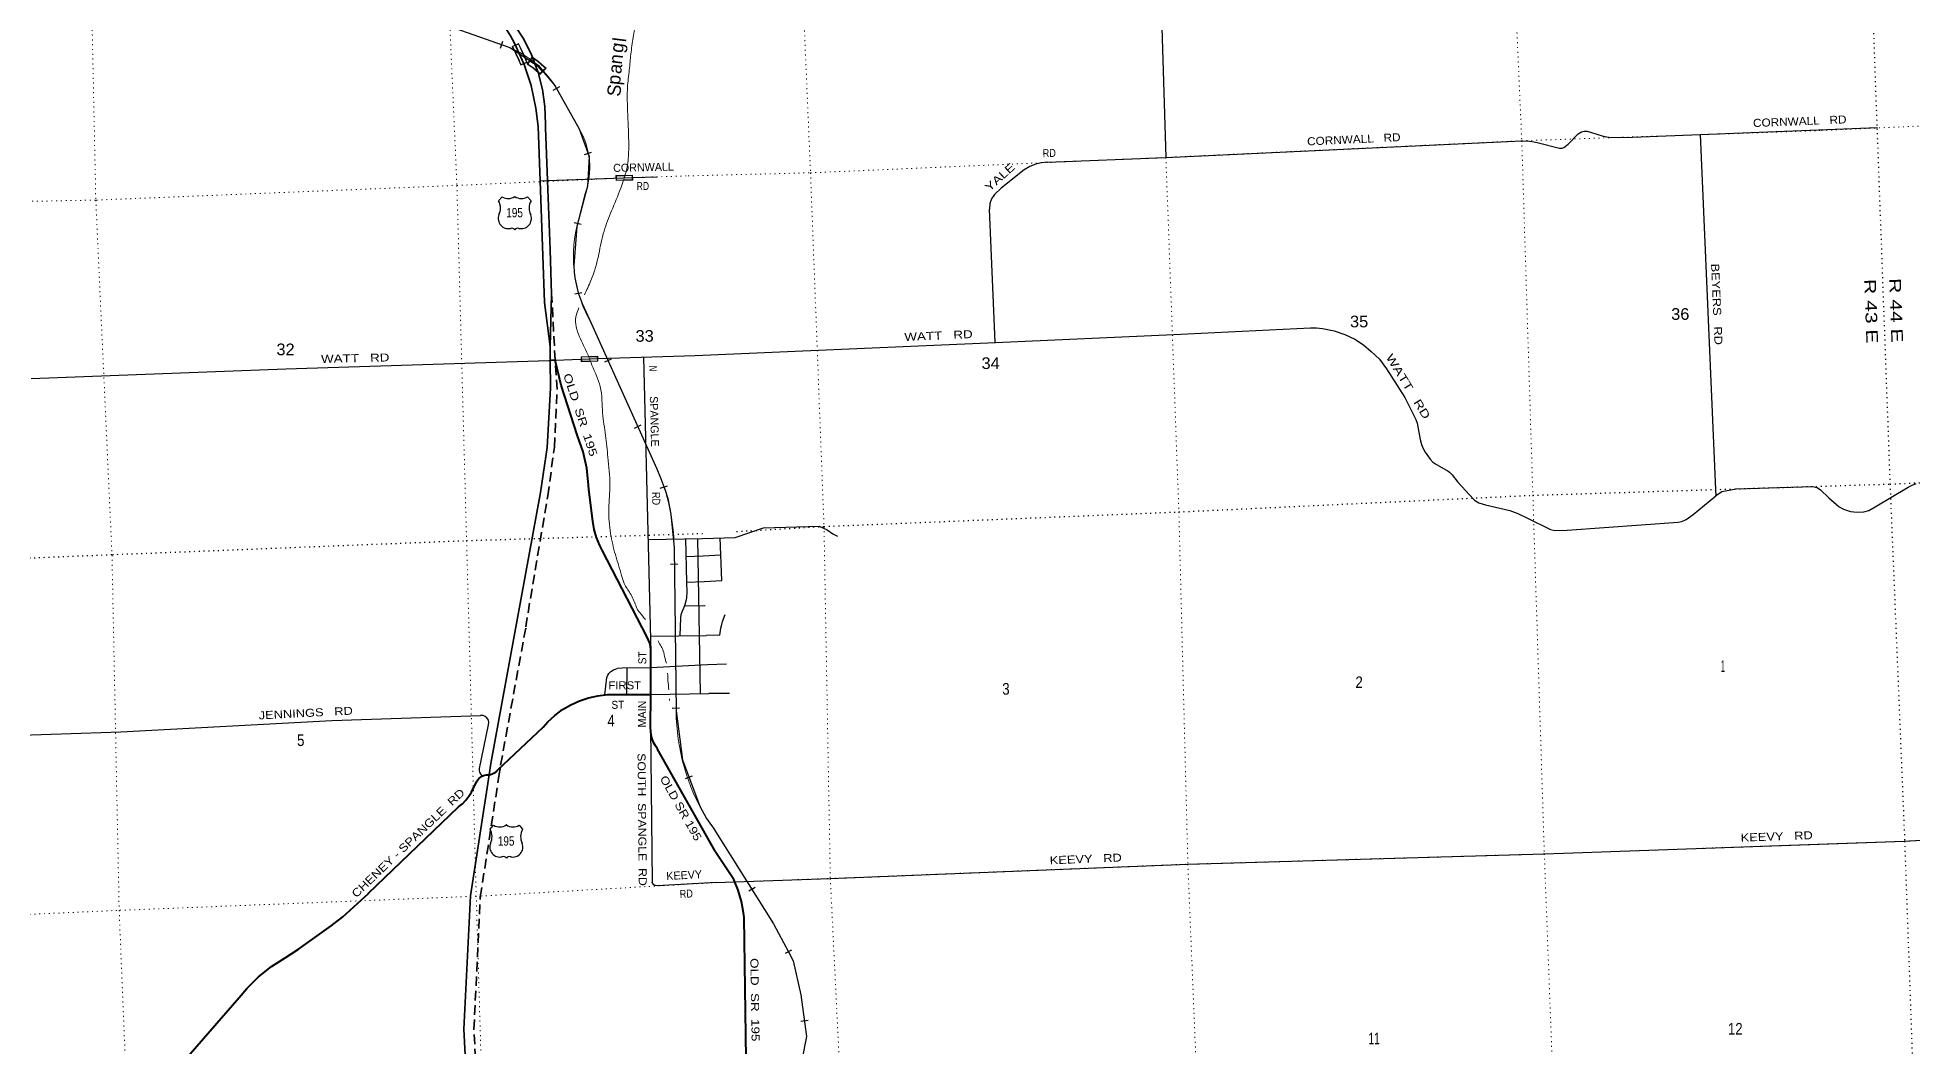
# Model space of a CAD drawing. Header units: feet. Extents: x 745759 to 1002271, y -170898 to 32007.
# Drawn here: x 892041 to 920154, y -13748 to 1380 of the extents above; entities that cross this region are included whole.
import ezdxf
from ezdxf.enums import TextEntityAlignment as Align

# ---------------------------------------------------------------- set-up
doc = ezdxf.new("R2010")
doc.units = ezdxf.units.FT
doc.header["$LTSCALE"] = 48
doc.linetypes.add('DOTTED', pattern=[1.5, 0.3, -1.2])
doc.linetypes.add('MEDIUM_DASHED', pattern=[4.5, 3, -1.5])
for name, color, linetype, lineweight in [('16', 7, 'Continuous', 25), ('20', 7, 'Continuous', 35), ('26', 7, 'Continuous', 40), ('29', 7, 'Continuous', 25), ('31', 7, 'Continuous', 13), ('34', 7, 'Continuous', 13), ('39', 7, 'Continuous', 13), ('49', 7, 'MEDIUM_DASHED', 35), ('57', 7, 'Continuous', 13), ('6', 7, 'DOTTED', 25), ('7', 7, 'DOTTED', 13)]:
    doc.layers.add(name, color=color, linetype=linetype, lineweight=lineweight)
for name, color, linetype in [('27', 7, 'Continuous'), ('30', 7, 'Continuous'), ('41', 7, 'Continuous')]:
    doc.layers.add(name, color=color, linetype=linetype)

msp = doc.modelspace()

# ---------------------------------------------------------------- linework, layer by layer
at = {"layer": '16'}
for p, q in [((898954.26, -1069.21), (899005.57, -1010.45)), ((899197.33, -1004.48), (899197.05, -1004.68)), ((899389.42, -1010.36), (899440.81, -1069.21)), ((898827.51, -10490.29), (898878.82, -10431.53)), ((899070.58, -10425.56), (899070.3, -10425.76)), ((899262.67, -10431.44), (899314.06, -10490.29))]:
    msp.add_line(p, q, dxfattribs=at)
for centre, radius, start, end in [((898761.28, -1179.84), 222.05, 332.97043, 29.75871), ((899096.65, -852.79), 182.07, 239.97227, 303.45418), ((899298.43, -853.29), 181.52, 236.33975, 300.08743), ((899298.42, -852.79), 182.07, 236.54582, 236.59441), ((899633.78, -1179.84), 222.05, 150.24129, 207.02957), ((899100.47, -1334.74), 151.42, 159.09177, 283.81923), ((899294.59, -1334.74), 151.42, 256.18077, 20.90823), ((898634.53, -10600.92), 222.05, 332.97043, 29.75871), ((898969.9, -10273.87), 182.07, 239.97227, 303.45418), ((899171.68, -10274.37), 181.52, 236.33975, 300.08743), ((899171.67, -10273.87), 182.07, 236.54582, 236.59441), ((899507.03, -10600.92), 222.05, 150.24129, 207.02957), ((898973.72, -10755.82), 151.42, 159.09177, 283.81923), ((899167.84, -10755.82), 151.42, 256.18077, 20.90823)]:
    msp.add_arc(centre, radius, start, end, dxfattribs=at)
for centre, major_axis, start_param, end_param in [((899155.81, -1533.56), (-19.56, 51.67), 4.95877769, 6.28318531), ((899239.26, -1533.56), (19.56, 51.67), 0, 1.32637542), ((899029.06, -10954.64), (-19.56, 51.67), 4.95877769, 6.28318531), ((899112.51, -10954.64), (19.56, 51.67), 0, 1.32637542)]:
    msp.add_ellipse(centre, major_axis=major_axis, ratio=0.929097, start_param=start_param, end_param=end_param, dxfattribs=at)
at = {"layer": '20'}
msp.add_line((899728.7, -3461.16), (899725.69, -3255.44), dxfattribs=at)
for points in [[(899577.73, -769.34), (899547.93, 43.99), (899514.72, 320.42), (899441.27, 658.18), (899342.3, 958.03), (899332.09, 983.03), (899194.71, 1292.78), (899134.43, 1406.34), (898949.56, 1698.41), (898070.58, 2825.07), (897552.18, 3507.68)], [(899687.65, -765.44), (899658.6, 27.5), (899657.63, 54.04), (899658.08, 77.5), (899658.16, 81.57), (899648, 343.01), (899610.57, 601.94), (899546.27, 855.55), (899447.99, 1119.1), (899330.53, 1352.88), (899189.27, 1573.1), (898176.85, 2867.73), (898157.79, 2892.1), (898138.33, 2917.73), (897635.95, 3579.24)], [(899725.69, -3255.44), (899644.54, -2592.95), (899577.73, -769.34)], [(899725.69, -3255.44), (899750.1, -2470.04), (899725.71, -1804.21), (899687.65, -765.44)], [(898810.77, -9673.41), (898837.02, -9502.92), (899580.55, -5440.12), (899682.7, -4767.89), (899734.79, -3878.46), (899728.7, -3461.16)], [(898884.05, -22132.15), (898434.55, -13487.44), (898531.13, -11489.8), (898810.77, -9673.41)]]:
    msp.add_lwpolyline(points, dxfattribs=at)
at = {"layer": '26'}
for points in [[(901235.86, -8471.85), (901239.47, -7843.83), (901238.21, -7802.23), (901231.87, -7751.97), (901220.31, -7702.64), (901203.66, -7654.79), (901182.1, -7608.95), (900509.48, -6308.55), (900471.8, -6235.65), (900423.58, -6118.57), (900387.85, -5997.1), (900365.02, -5872.55), (900307.44, -5394.71), (900304.31, -5329.81), (900275.51, -5078.06), (900220.55, -4830.7), (900140.03, -4590.44), (899892.01, -3833.8), (899802.74, -3458.45), (899728.7, -3461.16)], [(898810.77, -9673.41), (898811.7, -9673.41), (898812.58, -9673.33), (898831.39, -9670.67), (898849.82, -9666.05), (898867.67, -9659.53), (898884.74, -9651.19), (898900.85, -9641.1), (898915.81, -9629.38), (898929.46, -9616.17), (898941.66, -9601.6), (899620.31, -8960.97), (899693.57, -8880.1), (899799.24, -8783.13), (899914.47, -8697.73), (900038, -8624.84), (900168.47, -8565.27), (900304.45, -8519.66), (900444.45, -8488.51), (900586.94, -8472.17), (901210.46, -8471.86), (901235.86, -8471.85)], [(902199.6, -10820.37), (901338.73, -9291.24), (901335.91, -9287.37), (901305.02, -9239.41), (901279.31, -9188.49), (901259.06, -9135.16), (901244.5, -9080), (901235.78, -9023.63), (901233, -8966.65), (901235.86, -8471.85)], [(893896.03, -14356.1), (895063.58, -13011.88), (895178.18, -12876.96), (895354.4, -12703.74), (895547.77, -12549.89), (895756.16, -12417.09), (895956.27, -12287.99), (896443.43, -11939.53), (896617.32, -11803.76), (897003.5, -11452.97), (897003.34, -11448.94), (898348.26, -10160.11), (898354.48, -10155.56), (898411.93, -10108.22), (898464.12, -10055.13), (898510.48, -9996.87), (898550.49, -9934.09), (898622.76, -9779.87), (898631.59, -9764.94), (898644.04, -9747.84), (898658.2, -9732.14), (898673.94, -9718.01), (898691.06, -9705.6), (898709.38, -9695.04), (898728.71, -9686.46), (898748.83, -9679.95), (898769.52, -9675.58), (898790.55, -9673.39), (898810.77, -9673.41)], [(902666.73, -13932.86), (902634.24, -11815.52), (902626.27, -11742.3), (902594.72, -11571.83), (902545.52, -11405.59), (902479.22, -11245.4), (902200.78, -10822.94)]]:
    msp.add_lwpolyline(points, dxfattribs=at)
at = {"layer": '29'}
for p, q in [((916970.92, -75.08), (919631.4, 31.8)), ((900964.11, -720.19), (901332.79, -707.12)), ((906400.88, -3189.53), (906316.39, -1196.36)), ((899802.74, -3458.45), (900442.52, -3435.04)), ((900442.52, -3435.04), (901903.38, -3386.56)), ((901129.34, -3411.58), (901239.47, -7843.83)), ((901198.01, -6147.44), (902013.44, -6131.46)), ((901754.67, -6137.37), (901772.07, -6786.41)), ((901937.56, -6132.95), (901975.53, -8457.78)), ((901761.87, -6403.3), (902023.14, -6389.12)), ((902023.14, -6389.12), (902287.89, -6376.04)), ((901772.07, -6786.41), (902036.55, -6776.12)), ((901233.68, -7594.75), (902070.56, -7586.65)), ((902273, -7580.61), (902073.44, -7586.54)), ((900878.33, -8076.33), (900870.72, -8470.83)), ((902369.21, -8013.81), (902085.5, -8024.38)), ((901235.46, -8471.85), (902105.22, -8455.25)), ((902414.49, -8455.48), (902107.18, -8455.66)), ((901233, -8966.65), (901255.78, -11283.59)), ((902218.37, -11290.26), (901334.34, -11340.06))]:
    msp.add_line(p, q, dxfattribs=at)
for points in [[(908526.96, 10283.47), (908794.26, 4946.43), (908959.93, -418.73)], [(907185.24, -488.52), (908959.93, -418.73), (914295.96, -168.26)], [(914295.96, -168.26), (914412.77, -173.35), (914483.17, -182.16), (914549.19, -199.77), (914861.64, -279.02), (914903.45, -281.23), (914927.65, -270.22), (914989.26, -221.78), (915143.29, -63.28), (915189.49, -36.86), (915231.3, -23.65), (915275.31, -25.85), (915328.12, -41.26), (915517.35, -98.5), (915603.16, -113.91), (915746.19, -120.51), (915957.43, -116.11), (916970.92, -75.08)], [(916970.92, -75.08), (917199.77, -5396.14), (917204.46, -5490.75), (917202.45, -5490.8)], [(907185.24, -488.52), (907092.1, -496.97), (907008.48, -518.99), (906918.27, -554.21), (906832.45, -602.65), (906489.19, -880.04), (906387.97, -974.7), (906343.96, -1038.55), (906321.96, -1111.19), (906316.39, -1196.36)], [(899577.73, -769.34), (899687.65, -765.44), (900964.11, -720.19)], [(901903.38, -3386.56), (906406.97, -3191.38), (909081.25, -3074.03), (911125.83, -2972.33), (911125.83, -2972.33)], [(911125.83, -2972.33), (911218.35, -2974.06), (911306.78, -2983.55), (911482.09, -3018.31), (911641.57, -3072.03), (911791.6, -3144.71), (911922.66, -3230.02), (912037.95, -3327.99), (912162.7, -3444.9), (912265.36, -3587.1), (912543.29, -4016.86), (912707.5, -4348.65), (912726.47, -4402.37), (912770.69, -4648.85), (912792.78, -4723.1), (912810.16, -4773.66), (912846.49, -4838.45), (912920.7, -4942.72), (912960.18, -4985.38), (912991.77, -5009.08), (913193.91, -5122.84), (913211.27, -5138.63), (913250.76, -5176.56), (913339.19, -5287.16), (913572.91, -5539.96), (913585.54, -5555.75), (913651.87, -5596.83), (913749.77, -5628.44), (914116.14, -5710.59), (914239.32, -5754.83), (914381.44, -5824.35), (914728.86, -5994.99), (914769.92, -6007.63), (914807.82, -6010.79), (914975.21, -6007.63), (916642.81, -5887.55), (916696.51, -5874.91), (916762.83, -5846.47), (916863.9, -5773.79), (917204.46, -5490.75)], [(891945.88, -3733), (895763.3, -3586.46), (899709.88, -3461.85), (899728.7, -3461.16)], [(917202.45, -5490.8), (917296.59, -5429.35), (917511.36, -5385.11), (918654.67, -5353.52), (918724.14, -5369.31), (918774.69, -5404.07), (918901.02, -5524.15), (919052.62, -5656.87), (919118.94, -5691.63), (919223.17, -5726.39), (919324.23, -5739.03), (919425.3, -5732.71), (919501.09, -5713.75), (919595.85, -5656.87), (920088.55, -5359.83), (920148.55, -5331.4), (920208.57, -5309.28)], [(902013.44, -6131.46), (902501.79, -6114.93), (902927.82, -5971.17), (903759.21, -5947.69), (903881.25, -6001.55), (903965.55, -6063.69), (904036.92, -6095.95)], [(902036.55, -6776.12), (902302.02, -6763.55), (902278.12, -6121.85)], [(901772.07, -6786.41), (901775.03, -6937.6), (901771.71, -7013.82), (901766.2, -7052.48), (901740.98, -7142.61)], [(901740.98, -7142.61), (901699.95, -7235.84), (901688.91, -7276.71), (901682.29, -7319.79), (901673.46, -7584.9)], [(901740.98, -7142.61), (902048.64, -7134.25), (902052.5, -7134.28)], [(902273, -7580.61), (902286.53, -7475.42), (902294.42, -7439.09), (902313.37, -7374.31), (902351.28, -7270.03)], [(900547.78, -8476.66), (900578.27, -8214.52), (900590.41, -8179.17), (900606.98, -8154.87), (900637.88, -8126.15), (900677.63, -8101.85), (900708.54, -8088.59), (900734.38, -8080.79)], [(902087.21, -8024.25), (901235.01, -8070.83), (900806.44, -8075.98), (900808.45, -8075.9), (900734.38, -8080.79)], [(890600.24, -9120.38), (893292.06, -9030.16), (896455.84, -8862.43), (898685.09, -8782.76)], [(898709.72, -9694.12), (898674.91, -9637.23), (898670.49, -9615.14), (898670.49, -9582), (898805.18, -8925.86), (898807.39, -8883.88), (898800.77, -8855.16), (898778.69, -8822.03), (898754.4, -8799.93), (898723.48, -8786.68), (898685.09, -8782.76)], [(902208.73, -11291.29), (903928.28, -11228.94), (909289.47, -11014.05), (914634.27, -10860.08), (920036.44, -10670.25), (923095.61, -10491.42)], [(901334.34, -11340.06), (901308.02, -11336.13), (901290.36, -11329.5), (901280.42, -11321.76), (901261.66, -11300.78), (901255.78, -11283.59)]]:
    msp.add_lwpolyline(points, dxfattribs=at)
at = {"layer": '31'}
for p, q in [((900713.54, -690.51), (900963.4, -682.13)), ((900963.4, -682.13), (900965.92, -757.09)), ((900191.37, -3407.48), (900441.2, -3398.26)), ((900441.2, -3398.26), (900443.97, -3473.2))]:
    msp.add_line(p, q, dxfattribs=at)
for points in [[(900965.92, -757.09), (900716.06, -765.47), (900713.54, -690.51)], [(900443.97, -3473.2), (900194.14, -3482.42), (900191.37, -3407.48)]]:
    msp.add_lwpolyline(points, dxfattribs=at)
for points in [[(900721.8, -698.23), (900955.67, -690.39), (900957.65, -749.36), (900723.78, -757.2)], [(900199.66, -3415.17), (900433.5, -3406.54), (900435.68, -3465.49), (900201.84, -3474.12)]]:
    msp.add_lwpolyline(points, close=True, dxfattribs=at)
at = {"layer": '34', "lineweight": 25}
for p, q in [((898981.22, 1220), (899018.01, 1324.31)), ((899774.1, 589.04), (899870.28, 643.67)), ((900240.74, -376.16), (900345.05, -339.36)), ((900086.97, -1393.07), (900194.04, -1420.81)), ((900096.19, -2465.3), (900204.24, -2441.62)), ((900547.21, -3483.96), (900648.05, -3438.51)), ((900990.97, -4474.93), (901091.82, -4429.48)), ((901379.4, -5375.79), (901485.08, -5343.12)), ((901531.88, -6515.24), (901642.48, -6513.86)), ((901558.78, -8673.07), (901669.39, -8671.69)), ((901755.95, -9728.47), (901859.49, -9689.55)), ((902801.7, -11361.67), (902708.14, -11420.67)), ((903347.28, -12304.56), (903249.23, -12355.76)), ((903596.25, -13359.94), (903486.57, -13374.24))]:
    msp.add_line(p, q, dxfattribs=at)
at = {"layer": '34'}
for p, q in [((899382.2, 979.51), (899455.5, 1087.52)), ((899393.61, 982.08), (899423.17, 1025.64)), ((899666.77, 917.93), (899574.08, 826.38)), ((899796.9, 657.23), (900163.2, 12.28)), ((900254.81, -958.46), (900125.96, -1455.9)), ((900343.48, -2901.72), (901327.62, -5085.32)), ((902073.28, -10330.91), (902209.97, -10525.13))]:
    msp.add_line(p, q, dxfattribs=at)
at = {"layer": '34', "lineweight": 25}
for points in [[(891830.49, 8674.27), (892041.52, 8514.47), (892782.55, 7993.73), (893411.63, 7342.04), (893503.16, 7223.33), (893765.27, 6680.04), (893812.05, 6507.16), (894150.64, 5153.1), (894629.55, 4304.76), (894897.84, 3946.74), (895817.49, 2660.35), (896066.12, 2357.15), (896098.82, 2334.23), (896155.39, 2297.85), (896377.23, 2199.05), (899124.03, 1230.29), (899352.72, 1081.09)], [(899353.55, 1080.59), (899551.71, 951.35), (899797.81, 657.86), (900164.2, 12.74), (900311.59, -405.03), (900289.62, -847.53), (900255.87, -958.76), (900127.05, -1456.08), (900080.98, -2039.07), (900087.37, -2139.93), (900096.78, -2221.55), (900146.98, -2450.7), (900206.13, -2610.31), (900344.48, -2901.26), (901328.65, -5084.93), (901393.22, -5248.51), (901453.31, -5408.85), (901490.51, -5531.97), (901539.07, -5765.48), (901586.05, -6271.24), (901616.56, -8717.65), (901616.24, -8714.74), (901710.4, -9452.18), (901971.19, -10145.76), (902074.21, -10330.32), (902184.97, -10489.59)], [(902182.01, -10486.17), (903078.81, -11908.39), (903299.39, -12330.81), (903369.23, -12464.55), (903488.16, -12973.14), (903569.23, -13595.3), (903499.35, -13954.6)]]:
    msp.add_lwpolyline(points, dxfattribs=at)
at = {"layer": '34'}
for points in [[(896376.8, 2198.04), (899123.54, 1229.3), (899123.54, 1229.3)], [(899382.5, 979.95), (899473.49, 918.2), (899554.23, 847.49), (899574.63, 826.58)], [(899574.57, 838.1), (899559.74, 853.3), (899478.39, 924.54), (899393.61, 982.08)], [(899423.17, 1025.64), (899546.34, 945.3), (899608.3, 871.42), (899574.57, 838.1)], [(899619.72, 882.7), (899557.08, 957.4), (899432.15, 1038.88), (899457.62, 1076.41)], [(899455.5, 1087.52), (899553.12, 1021.27), (899643.72, 941.93), (899667.69, 917.35)], [(899457.62, 1076.41), (899548.22, 1014.93), (899638.21, 936.12), (899655.67, 918.21), (899619.72, 882.7)], [(901584.95, -6271.3), (901615.45, -8717.23), (901611.6, -8721.42)]]:
    msp.add_lwpolyline(points, dxfattribs=at)
for centre, radius, start, end in [((898519.09, -164.5), 1519.22, 32.74409, 66.55509), ((899176.52, -570.53), 1145.95, 340.213, 30.56922), ((902068.78, -1902.88), 1993.57, 167.04352, 210.06816), ((898636.47, -6290.14), 2948.54, 0.36619, 24.11799), ((904808.21, -8683.17), 3192.94, 180.61113, 211.06806)]:
    msp.add_arc(centre, radius, start, end, dxfattribs=at)
at = {"layer": '34', "linetype": 'DOTTED', "lineweight": 100}
msp.add_arc((898946.97, 236.62), 928.62, 43.30337, 59.35908, dxfattribs=at)
at = {"layer": '39'}
msp.add_line((901351.46, -11338.6), (901352.75, -11339.25), dxfattribs=at)
for points in [[(919050.29, 5137.37), (919145.5, 5045.31), (919271.22, 4942), (919406.49, 4857.1), (919515.22, 4785.57), (919641.59, 4730.66), (919939.82, 4507.22), (920137.41, 4496.64), (920482.73, 4316.85), (920703.31, 4276.68), (920946.81, 4208.93), (921146, 4141.95), (921516.19, 3936.66), (921639.75, 3909.89), (921718.43, 3904.03), (921872.63, 3862), (922190.08, 3741.9), (922399.77, 3588.54), (922478.71, 3502.07), (922518.7, 3440.7), (922653.87, 3216.72), (922745.95, 3021.76), (922858.6, 2811.26), (923024.86, 2555.9), (923148.42, 2315.47), (923202.54, 2252.48), (923290.04, 2148.11), (923412.49, 2018.51), (923517.73, 1856.17), (923722.76, 1511.19), (923891.53, 1167.21), (923964.99, 989.88), (924045.47, 849.02), (924131.68, 647.85), (924199.35, 532.84), (924413.35, -51.9), (924509.34, -318.98), (924599.05, -431.54), (924641.59, -583.54), (924670.14, -667.4), (924709.89, -720.71), (924993.64, -930.44), (925165.96, -1115.09), (925254.6, -1259.74), (925328.19, -1370.56), (925458.63, -1497.92), (925525.22, -1574.66), (925562.85, -1624), (925691.16, -1747.39), (925815.1, -1858.81), (925898.12, -1947.18), (926084.29, -2123.37), (926220.53, -2242.51), (926572.39, -2440.26), (926747.84, -2522.01), (926890.93, -2594.25), (926927.82, -2621.78), (927073.1, -2704.38), (927252.96, -2800.12), (927321.7, -2810.28), (927430.16, -2801.19), (927683.17, -2777.97), (927735.42, -2774.49), (927831.12, -2741.57), (927877.1, -2730.2), (927961.08, -2709.7), (928161.71, -2756.48), (928289.05, -2845.63), (928331.79, -2933.12), (928383.76, -3062.69), (928398.11, -3142.91), (928363.82, -3282.96), (928283.77, -3442.43), (928230.34, -3546.72), (928171, -3655.22), (928140.18, -3704.46), (928052.93, -3894.37), (927953.85, -4092.67), (927839.62, -4182.55), (927762.99, -4249.2), (927635.53, -4369.69), (927443.19, -4473.85), (927246.88, -4580.14), (927132.03, -4647.87), (927064.89, -4694.1), (926947.66, -4820.34), (926938.04, -4907.29)], [(901580.52, 4684.81), (901397.53, 4234.05), (901292.58, 3991.76), (901138.62, 3717.24), (901029.06, 3539.33), (900962.44, 3344.99), (900979.09, 3032.96), (901006.87, 2794), (901029.44, 2534.66), (901054.94, 2352.1), (901080.55, 2117.09), (901060.13, 1825.76), (901014.42, 1612.09), (900973.38, 1382.46), (900937.26, 1130.85), (900914.64, 893.89), (900887.04, 630.51), (900888.02, 307.76), (900900.32, 3.62), (900904.21, -341.2), (900876.04, -590.48), (900828.28, -760.69)], [(900828.28, -760.69), (900785.12, -880.62), (900649.84, -1218.94), (900535.28, -1522.14), (900456.68, -1868.27), (900339.76, -2262.34), (900241.34, -2479.28)], [(900159.22, -2672.05), (900114.15, -2806.05), (900166.57, -3106.55), (900287.7, -3363.94), (900303.63, -3403.22)], [(900303.63, -3403.22), (900354.83, -3530.71), (900478.65, -3854.56), (900514.88, -4252.56), (900558.55, -4585.7), (900593.94, -4913.11), (900622.7, -5325.53), (900606.98, -5683.25), (900634.27, -6059.42), (900705.35, -6373.29), (900798.45, -6684.26), (900837.59, -6805.75), (900927.56, -6953.7), (901010.73, -7132.89), (901039.52, -7200.09), (901068.31, -7238.49), (901155.66, -7347.14)], [(901348.8, -7665.51), (901369.47, -7712.36), (901410.67, -7785.35), (901443.62, -7903.05), (901469.8, -8002.89)], [(901488.58, -8151.66), (901494.22, -8258.1), (901506.49, -8401.32)], [(901515.51, -8536.46), (901515.59, -8537.66), (901516.94, -8558.47)]]:
    msp.add_spline(points, degree=3, dxfattribs=at)
at = {"layer": '49'}
msp.add_line((899802.74, -3458.45), (899750.1, -2470.04), dxfattribs=at)
for points in [[(899360.63, -7456.57), (899691.02, -5492.43), (899792.02, -4761.79), (899831.34, -3896.12), (899802.74, -3458.45)], [(898959.02, -9696.23), (898984.95, -9527.84), (899363.9, -7457.17)], [(899033.91, -22125.56), (898584.74, -13487.17), (898680.58, -11504.87), (898959.02, -9696.23)]]:
    msp.add_lwpolyline(points, dxfattribs=at)
at = {"layer": '57'}
for p, q in [((899159.39, 1246.6), (899254.5, 1291.08)), ((899170.03, 1242.74), (899250.64, 1280.44)), ((899285.5, 964.1), (899383.25, 1002.87))]:
    msp.add_line(p, q, dxfattribs=at)
for points in [[(899159.39, 1246.6), (899254.61, 1043.01), (899285.59, 964.65)], [(899290.26, 974.6), (899261.96, 1046.18), (899170.03, 1242.74)], [(899250.64, 1280.44), (899343.73, 1081.42), (899372.99, 1007.41), (899290.26, 974.6)], [(899254.5, 1291.08), (899351.08, 1084.59), (899383.24, 1003.25)]]:
    msp.add_lwpolyline(points, dxfattribs=at)
at = {"layer": '6'}
for points in [[(919448.05, 4825.76), (919621.8, 15.4), (919816.68, -5314.67), (920036.44, -10670.25), (920222.3, -15966.3), (920398.05, -21260.63), (920577.12, -26601.22), (920591.86, -27122.88)], [(902522.87, -6026.81), (903833.51, -5950.48), (909154.35, -5732.69), (914462.22, -5483.01), (919816.68, -5314.67), (925452.73, -5065.86), (926936.43, -4988.36)], [(870922.96, -7187.08), (871520.35, -7175.13), (876878.01, -6949.33), (882188.53, -6802.09), (887531.09, -6601.11), (893164.42, -6372.28), (898474.41, -6162.52), (902009.49, -6056.63)]]:
    msp.add_lwpolyline(points, dxfattribs=at)
at = {"layer": '7'}
msp.add_line((900963.21, -720.03), (901795.88, -694.9), dxfattribs=at)
for points in [[(902876.51, 18046.96), (903035.03, 15399.51), (903220.08, 10061.1), (903403.17, 4720.62), (903631.38, -648.84), (903833.51, -5950.48), (903928.28, -11228.94), (904189.48, -16555.14), (904298.55, -21911.8), (904440.08, -27277.64), (904446.92, -27775.99)], [(908238.97, 17845.84), (908324.55, 15586.19), (908526.96, 10274.47), (908794.26, 4946.43), (908959.93, -418.73), (909154.35, -5732.69), (909289.47, -11014.05), (909509.4, -16375.67), (909694.22, -21706.02), (909799.06, -27054.63), (909819.7, -27565.64)], [(892208.22, 17622.83), (892304.14, 14936.49), (892559.93, 9608.64), (892802.76, 4302.45), (892914.9, -1057.41), (893158.03, -6381.01), (893265.12, -11705.5), (893483.36, -17008.36), (893540.73, -22350.53), (893777.72, -27711.42), (893796.51, -28201.58)], [(913603.56, 16408.54), (913613.49, 15793), (913852.71, 10532.71), (914057.93, 5192.85), (914295.96, -168.26), (914462.22, -5483.01), (914634.27, -10860.08), (914834.73, -16173.87), (915085.14, -21474.17), (915123.39, -22346.01)], [(898220.08, 1636.15), (898329.49, -838.27), (898474.41, -6162.52), (898619.42, -11488.78), (898775.18, -16782.33), (898856.94, -22016.33)], [(901795.88, -694.9), (903631.38, -648.84), (908959.93, -418.73), (914295.96, -168.26), (918789.54, -15.18), (924305.41, 236.95)], [(870707.32, -1698.24), (871236.34, -1697.1), (876664.59, -1431.87), (881989.88, -1294.4), (887281.36, -1165.15), (892927.29, -1057.79), (898329.49, -838.27), (900721.28, -730.89)], [(902219.36, -11290.01), (903928.28, -11228.94), (909289.47, -11014.05), (914634.27, -10860.08), (920036.44, -10670.25), (925748.61, -10336.66), (927548.42, -10251.57)], [(883907.12, -12082.15), (887679.24, -11955.49), (893277.51, -11705.88), (898693.72, -11491.57), (902218.37, -11290.26)]]:
    msp.add_lwpolyline(points, dxfattribs=at)

# ---------------------------------------------------------------- texts
at = {"layer": '16', "width": 0.8}
for p in [(899193.98, -1316.25), (899067.23, -10737.33)]:
    msp.add_text('195', height=140, dxfattribs=at).set_placement(p, align=Align.CENTER)
at = {"layer": '27'}
for s, rotation, width, p in [('OLD  SR  195', 288.149, 1.3, (899921.98, -3678.56)), ('ST', 89.67, 0.95, (901168.47, -8017.79)), ('FIRST', 0.028, 1.05, (900602.8, -8392.5)), ('ST', 0.028, 0.95, (900646.02, -8685.31)), ('OLD SR 195', 299.409, 1.2, (901367.17, -9728.1)), ('CHENEY - SPANGLE  RD', 43.78, 1.2, (896820.87, -11525.91)), ('OLD  SR  195', 270.879, 1.25, (902729.25, -12423.4))]:
    msp.add_text(s, height=120, rotation=rotation, dxfattribs=dict(at, width=width)).set_placement(p)
msp.add_text('MAIN', height=120, rotation=89.67, dxfattribs=at).set_placement((901163.79, -8964.11))
at = {"layer": '30'}
for s, rotation, width, p in [('CORNWALL   RD', 2.301, 1.1, (917765.53, 36.91)), ('CORNWALL   RD', 2.687, 1.1, (911080.03, -239.13)), ('YALE', 42.082, 1.3, (906314.86, -936.87)), ('RD', 2.252, 0.85, (907114.99, -416.22)), ('RD', 1.34, 0.8, (901026.78, -909.67)), ('BEYERS   RD', 272.463, 1.2, (917134.33, -2012.79)), ('WATT   RD', 2.482, 1.25, (905040.85, -3170.51)), ('WATT   RD', 1.34, 1.25, (896293.99, -3499.98)), ('WATT   RD', 301.391, 1.35, (912253.03, -3411.07)), ('N', 271.423, 0.65, (901211.59, -3542.89)), ('RD', 271.423, 0.85, (901254.71, -5435.14)), ('JENNINGS   RD', 2.955, 1.2, (895360.52, -8844.44)), ('SOUTH  SPANGLE  RD', 270.563, 1.15, (901037.16, -9350.54)), ('KEEVY   RD', 2.013, 1.2, (917580.17, -10676.51)), ('KEEVY   RD', 2.295, 1.2, (907220.41, -11016.92)), ('RD', 3.224, 0.85, (901673.5, -11522.41))]:
    msp.add_text(s, height=120, rotation=rotation, dxfattribs=dict(at, width=width)).set_placement(p)
for s, rotation, p in [('CORNWALL', 1.34, (900673.7, -636.39)), ('SPANGLE', 271.423, (901221.99, -3998.59)), ('KEEVY', 3.224, (901472.35, -11252.88))]:
    msp.add_text(s, height=120, rotation=rotation, dxfattribs=at).set_placement(p)
at = {"layer": '41'}
for s, rotation, p in [('l', 82.88, (900867.34, 1334.1)), ('g', 81.567, (900827.7, 1215.1)), ('a', 82.443, (900800.51, 899.77)), ('n', 83.01, (900811.1, 1043.75)), ('S', 84.232, (900787.38, 577.04)), ('p', 83.803, (900782.84, 736.55))]:
    msp.add_text(s, height=200, rotation=rotation, dxfattribs=at).set_placement(p, align=Align.CENTER)
at = {"layer": '6', "width": 1.35}
for s, p in [('R 43 E', (919429.26, -2244.93)), ('R 44 E', (919804.04, -2232.1))]:
    msp.add_text(s, height=175, rotation=272.094, dxfattribs=at).set_placement(p)
at = {"layer": '7'}
for s, width, p in [('35', 1.05, (911720.55, -2965.85)), ('36', 1.05, (916535.96, -2853.42)), ('33', 1.05, (901007.47, -3181.6)), ('32', 1.05, (895623.21, -3383.8)), ('34', 1.05, (906195.62, -3590.53)), ('1', 0.4, (917281.22, -8131.92)), ('3', 0.85, (906506.46, -8472.88)), ('2', 0.85, (911801.87, -8373.56)), ('4', 0.85, (900586.57, -8949.97)), ('5', 0.85, (895932.33, -9242.98)), ('12', 0.85, (917386.17, -13569.21)), ('11', 0.65, (911997.82, -13713.99))]:
    msp.add_text(s, height=175, dxfattribs=dict(at, width=width)).set_placement(p)

doc.saveas('drawing.dxf')
